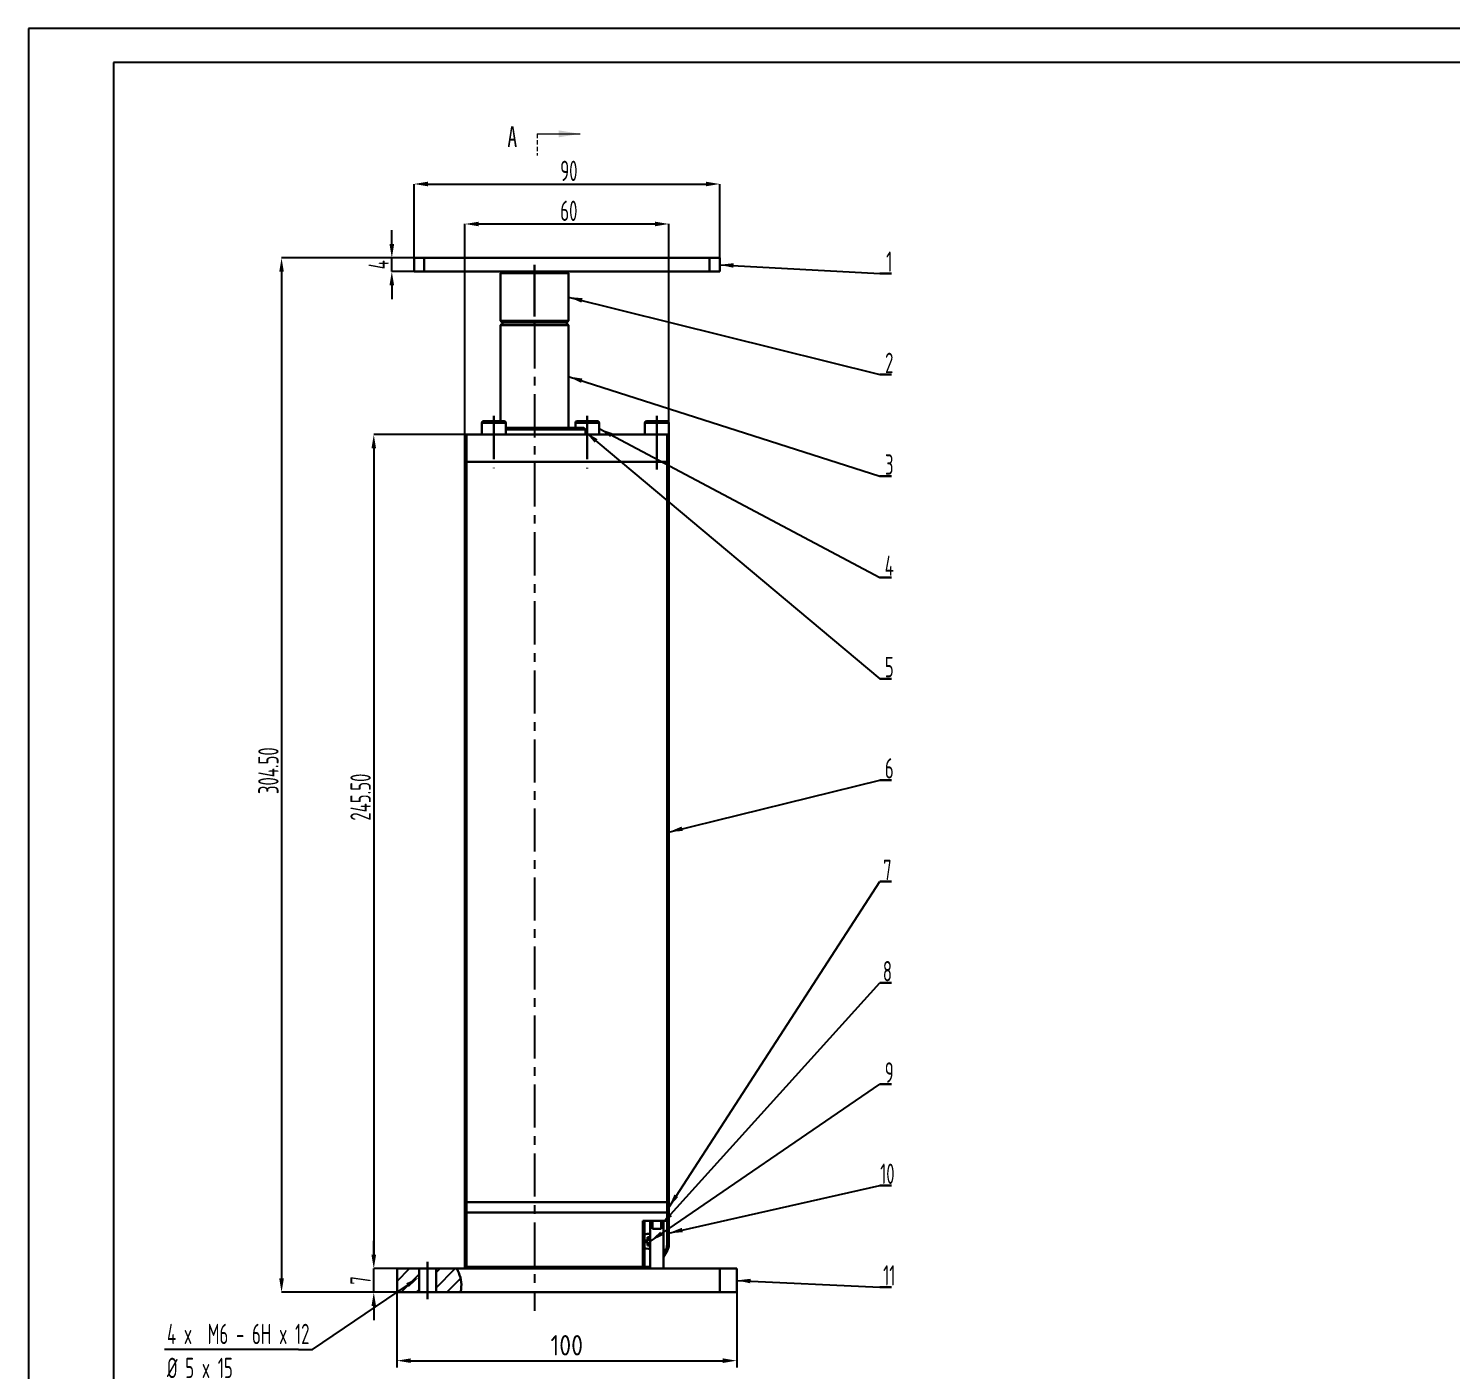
# Model space of a CAD drawing. Header units: millimetres. Extents: x 0 to 2406, y -938 to 757.
# Drawn here: x 0 to 419, y 198.9 to 594 of the extents above; entities that cross this region are included whole.
import ezdxf

# ---------------------------------------------------------------- set-up
doc = ezdxf.new("R2010")
doc.units = ezdxf.units.MM
doc.header["$PDSIZE"] = -1
doc.linetypes.add('CENTERX2', pattern=[20.32, 12.7, -2.54, 2.54, -2.54])
doc.linetypes.add('HIDDEN', pattern=[1.905, 1.27, -0.635])
doc.layers.add('10', color=7, linetype='Continuous')
doc.layers.add('5', color=7, linetype='Continuous')
doc.styles.add('SLDTEXTSTYLE2', font='TXT', dxfattribs={"width": 0.7})
doc.dimstyles.new('ISO-25', dxfattribs={"dimtxt": 2.5, "dimasz": 2.5, "dimexe": 1.25, "dimexo": 0.625, "dimtad": 1, "dimtxsty": 'Standard', "dimcen": 2.5, "dimadec": 0, "dimazin": 0, "dimtfac": 1, "dimtmove": 0, "dimatfit": 3, "dimfxl": 1, "dimarcsym": 0})
doc.dimstyles.new('SLDDIMSTYLE0', dxfattribs={"dimtxt": 3.5, "dimasz": 4.08, "dimexe": 0, "dimexo": 0.0625, "dimgap": 0.875, "dimtad": 2, "dimrnd": 1e-09, "dimzin": 12, "dimdsep": 46, "dimtxsty": 'SLDTEXTSTYLE2', "dimsah": 1, "dimcen": 0.09, "dimadec": 0, "dimazin": 3, "dimtfac": 1, "dimtmove": 0, "dimatfit": 0, "dimfxl": 1, "dimfrac": 2, "dimtolj": 1, "dimtzin": 12, "dimarcsym": 0})
doc.dimstyles.new('SLDDIMSTYLE1', dxfattribs={"dimtxt": 3.5, "dimasz": 4.08, "dimexe": 0, "dimexo": 0.0625, "dimgap": 0.875, "dimtad": 2, "dimrnd": 1e-09, "dimzin": 4, "dimdsep": 46, "dimtxsty": 'SLDTEXTSTYLE2', "dimsah": 1, "dimcen": 0.09, "dimadec": 0, "dimazin": 1, "dimtfac": 1, "dimtofl": 0, "dimtmove": 0, "dimatfit": 3, "dimfxl": 1, "dimfrac": 2, "dimtolj": 1, "dimtzin": 12, "dimarcsym": 0})
doc.dimstyles.new('SLDDIMSTYLE2', dxfattribs={"dimtxt": 3.5, "dimasz": 4.08, "dimexe": 0, "dimexo": 0.0625, "dimgap": 0.875, "dimtad": 2, "dimrnd": 1e-09, "dimzin": 12, "dimdsep": 46, "dimtxsty": 'SLDTEXTSTYLE2', "dimsah": 1, "dimcen": 0.09, "dimadec": 0, "dimazin": 3, "dimtfac": 1, "dimtofl": 0, "dimtmove": 0, "dimatfit": 3, "dimfxl": 1, "dimfrac": 2, "dimtolj": 1, "dimtzin": 12, "dimarcsym": 0})
doc.dimstyles.new('SLDDIMSTYLE3', dxfattribs={"dimtxt": 3.5, "dimasz": 4.08, "dimexe": 0, "dimexo": 0.0625, "dimgap": 0.875, "dimtad": 0, "dimtih": 1, "dimtoh": 1, "dimdec": 6, "dimrnd": 1e-09, "dimzin": 12, "dimdsep": 46, "dimtxsty": 'SLDTEXTSTYLE2', "dimblk1": 'NONE', "dimsah": 1, "dimcen": 0, "dimadec": 0, "dimazin": 3, "dimtfac": 1, "dimtmove": 0, "dimatfit": 3, "dimldrblk": 'NONE', "dimfxl": 1, "dimfrac": 2, "dimtolj": 1, "dimtzin": 12, "dimarcsym": 0})
doc.dimstyles.new('SLDDIMSTYLE4', dxfattribs={"dimtxt": 0.18, "dimasz": 4.08, "dimexe": 0, "dimexo": 0.0625, "dimgap": 0, "dimtad": 0, "dimtih": 1, "dimtoh": 1, "dimdec": 0, "dimrnd": 1e-09, "dimzin": 0, "dimdsep": 46, "dimtxsty": 'Standard', "dimsah": 1, "dimcen": 0.09, "dimadec": 0, "dimazin": 0, "dimtfac": 4.08, "dimtdec": 0, "dimtofl": 0, "dimtmove": 0, "dimatfit": 3, "dimfxl": 1, "dimfrac": 2, "dimtolj": 1, "dimtzin": 0, "dimarcsym": 0})

# ---------------------------------------------------------------- blocks, each defined once
blk = doc.blocks.new('_D')
at = {"layer": '10', "color": 0, "lineweight": -2, "transparency": 16777216}
for p, q in [((106.98, 530.52), (106.98, 534.6)), ((113.46, 526.44), (106.98, 526.44)), ((106.98, 522.44), (106.98, 526.44)), ((113.46, 522.44), (106.98, 522.44)), ((106.98, 518.36), (106.98, 514.28))]:
    blk.add_line(p, q, dxfattribs=at)
at = {"layer": '10', "color": 0, "transparency": 16777216}
for points in [[(106.3, 530.52), (107.66, 530.52), (106.98, 526.44)], [(106.3, 518.36), (107.66, 518.36), (106.98, 522.44)]]:
    blk.add_solid(points, dxfattribs=at)
at = {"layer": 'Defpoints', "color": 0, "transparency": 16777216}
for p in [(106.98, 526.44), (113.52, 526.44), (113.52, 522.44)]:
    blk.add_point(p, dxfattribs=at)
at = {"layer": '10', "color": 0, "transparency": 16777216, "insert": (100.11, 524.44), "char_height": 3.5, "width": 1.0208, "attachment_point": 2, "rotation": 90, "style": 'SLDTEXTSTYLE2'}
blk.add_mtext('\\A1;{\\Fgbenor|c134;\\H1.71429x;4}', dxfattribs=at)
blk = doc.blocks.new('_D_1')
at = {"layer": '10', "color": 0, "lineweight": -2, "transparency": 16777216}
for p, q in [((101.67, 233.02), (101.67, 237.1)), ((108.46, 228.94), (101.67, 228.94)), ((101.67, 221.94), (101.67, 228.94)), ((108.46, 221.94), (101.67, 221.94)), ((101.67, 217.86), (101.67, 213.78))]:
    blk.add_line(p, q, dxfattribs=at)
at = {"layer": '10', "color": 0, "transparency": 16777216}
for points in [[(100.99, 233.02), (102.35, 233.02), (101.67, 228.94)], [(100.99, 217.86), (102.35, 217.86), (101.67, 221.94)]]:
    blk.add_solid(points, dxfattribs=at)
at = {"layer": 'Defpoints', "color": 0, "transparency": 16777216}
for p in [(101.67, 228.94), (108.52, 228.94), (108.52, 221.94)]:
    blk.add_point(p, dxfattribs=at)
at = {"layer": '10', "color": 0, "transparency": 16777216, "insert": (94.79, 225.44), "char_height": 3.5, "attachment_point": 2, "rotation": 90, "style": 'SLDTEXTSTYLE2'}
blk.add_mtext('\\A1;{\\Fgbenor|c134;\\H1.71429x;7}', dxfattribs=at)
blk = doc.blocks.new('_D_2')
at = {"layer": '10', "color": 0, "lineweight": -2, "transparency": 16777216}
for p, q in [((116.46, 526.44), (74.52, 526.44)), ((74.52, 522.36), (74.52, 226.02)), ((113.46, 221.94), (74.52, 221.94))]:
    blk.add_line(p, q, dxfattribs=at)
at = {"layer": '10', "color": 0, "transparency": 16777216}
for points in [[(73.84, 522.36), (75.2, 522.36), (74.52, 526.44)], [(73.84, 226.02), (75.2, 226.02), (74.52, 221.94)]]:
    blk.add_solid(points, dxfattribs=at)
at = {"layer": 'Defpoints', "color": 0, "transparency": 16777216}
for p in [(116.52, 526.44), (74.52, 221.94), (113.52, 221.94)]:
    blk.add_point(p, dxfattribs=at)
at = {"layer": '10', "color": 0, "transparency": 16777216, "insert": (67.64, 375.49), "char_height": 3.5, "attachment_point": 2, "rotation": 90, "style": 'SLDTEXTSTYLE2'}
blk.add_mtext('\\A1;{\\Fgbenor|c134;\\H1.71429x;304.50}', dxfattribs=at)
blk = doc.blocks.new('_D_4')
at = {"layer": '10', "color": 0, "lineweight": -2, "transparency": 16777216}
for p, q in [((113.52, 526.5), (113.52, 548.21)), ((117.6, 548.21), (199.44, 548.21)), ((203.52, 526.5), (203.52, 548.21))]:
    blk.add_line(p, q, dxfattribs=at)
at = {"layer": '10', "color": 0, "transparency": 16777216}
for points in [[(117.6, 548.89), (117.6, 547.53), (113.52, 548.21)], [(199.44, 548.89), (199.44, 547.53), (203.52, 548.21)]]:
    blk.add_solid(points, dxfattribs=at)
at = {"layer": 'Defpoints', "color": 0, "transparency": 16777216}
for p in [(203.52, 548.21), (113.52, 526.44), (203.52, 526.44)]:
    blk.add_point(p, dxfattribs=at)
at = {"layer": '10', "color": 0, "transparency": 16777216, "insert": (159.11, 555.08), "char_height": 3.5, "attachment_point": 2, "style": 'SLDTEXTSTYLE2'}
blk.add_mtext('\\A1;{\\Fgbenor|c134;\\H1.71429x;90}', dxfattribs=at)
blk = doc.blocks.new('_D_5')
at = {"layer": '10', "color": 0, "lineweight": -2, "transparency": 16777216}
for p, q in [((128.96, 474.44), (101.67, 474.44)), ((101.67, 470.36), (101.67, 233.02)), ((108.46, 228.94), (101.67, 228.94))]:
    blk.add_line(p, q, dxfattribs=at)
at = {"layer": '10', "color": 0, "transparency": 16777216}
for points in [[(100.99, 470.36), (102.35, 470.36), (101.67, 474.44)], [(100.99, 233.02), (102.35, 233.02), (101.67, 228.94)]]:
    blk.add_solid(points, dxfattribs=at)
at = {"layer": 'Defpoints', "color": 0, "transparency": 16777216}
for p in [(129.02, 474.44), (101.67, 228.94), (108.52, 228.94)]:
    blk.add_point(p, dxfattribs=at)
at = {"layer": '10', "color": 0, "transparency": 16777216, "insert": (94.79, 367.71), "char_height": 3.5, "width": 11.8767, "attachment_point": 2, "rotation": 90, "style": 'SLDTEXTSTYLE2'}
blk.add_mtext('\\A1;{\\Fgbenor|c134;\\H1.71429x;245.50}', dxfattribs=at)
blk = doc.blocks.new('_D_6')
at = {"layer": '10', "color": 0, "lineweight": -2, "transparency": 16777216}
for p, q in [((128.52, 474.5), (128.52, 536.44)), ((132.6, 536.44), (184.44, 536.44)), ((188.52, 474.5), (188.52, 536.44))]:
    blk.add_line(p, q, dxfattribs=at)
at = {"layer": '10', "color": 0, "transparency": 16777216}
for points in [[(132.6, 537.12), (132.6, 535.76), (128.52, 536.44)], [(184.44, 537.12), (184.44, 535.76), (188.52, 536.44)]]:
    blk.add_solid(points, dxfattribs=at)
at = {"layer": 'Defpoints', "color": 0, "transparency": 16777216}
for p in [(188.52, 536.44), (128.52, 474.44), (188.52, 474.44)]:
    blk.add_point(p, dxfattribs=at)
at = {"layer": '10', "color": 0, "transparency": 16777216, "insert": (159.11, 543.31), "char_height": 3.5, "width": 2.3696, "attachment_point": 2, "style": 'SLDTEXTSTYLE2'}
blk.add_mtext('\\A1;{\\Fgbenor|c134;\\H1.71429x;60}', dxfattribs=at)
blk = doc.blocks.new('_D_7')
at = {"layer": '10', "color": 0, "lineweight": -2, "transparency": 16777216}
for p, q in [((115.05, 226.38), (114.98, 226.34)), ((83.58, 205.09), (111.6, 224.05)), ((79.5, 205.09), (83.58, 205.09))]:
    blk.add_line(p, q, dxfattribs=at)
at = {"layer": '10', "color": 0, "transparency": 16777216}
blk.add_solid([(111.22, 224.61), (111.98, 223.49), (114.98, 226.34)], dxfattribs=at)
at = {"layer": 'Defpoints', "color": 0, "transparency": 16777216}
for p in [(114.98, 226.34), (115.05, 226.38)]:
    blk.add_point(p, dxfattribs=at)
at = {"layer": '10', "color": 0, "transparency": 16777216, "insert": (40.79, 212.67), "char_height": 3.5, "attachment_point": 1, "style": 'SLDTEXTSTYLE2'}
blk.add_mtext('\\A1;{\\Fgbenor|c0;\\H1.71429x;4 x  M6 - 6H x 12\\P%%C 5 x 15}', dxfattribs=at)
blk = doc.blocks.new('_None')
blk = doc.blocks.new('SW_NOTE_0_1')
at = {"layer": '10', "color": 0}
for p, q in [((0, 0), (3.46, 0)), ((3.46, 0), (0, 0)), ((0, 0), (3.46, 0)), ((3.46, 0), (0, 0)), ((0, 0), (3.46, 0)), ((3.46, 0), (0, 0))]:
    blk.add_line(p, q, dxfattribs=at)
at = {"layer": '10', "color": 0, "insert": (2.82, 6.45), "char_height": 6, "attachment_point": 2, "style": 'SLDTEXTSTYLE2'}
blk.add_mtext('{\\Fgbenor|c134;2}', dxfattribs=at)
blk = doc.blocks.new('SW_NOTE_0_2')
at = {"layer": '10', "color": 0}
for p, q in [((0, 0), (3.46, 0)), ((3.46, 0), (0, 0)), ((0, 0), (3.46, 0)), ((3.46, 0), (0, 0)), ((0, 0), (3.46, 0)), ((3.46, 0), (0, 0))]:
    blk.add_line(p, q, dxfattribs=at)
at = {"layer": '10', "color": 0, "insert": (2.82, 6.45), "char_height": 6, "attachment_point": 2, "style": 'SLDTEXTSTYLE2'}
blk.add_mtext('{\\Fgbenor|c134;1}', dxfattribs=at)
blk = doc.blocks.new('SW_NOTE_0_3')
at = {"layer": '10', "color": 0}
for p, q in [((0, 0), (3.46, 0)), ((3.46, 0), (0, 0)), ((0, 0), (3.46, 0)), ((3.46, 0), (0, 0)), ((0, 0), (3.46, 0)), ((3.46, 0), (0, 0))]:
    blk.add_line(p, q, dxfattribs=at)
at = {"layer": '10', "color": 0, "insert": (2.82, 6.45), "char_height": 6, "attachment_point": 2, "style": 'SLDTEXTSTYLE2'}
blk.add_mtext('{\\Fgbenor|c134;3}', dxfattribs=at)
blk = doc.blocks.new('SW_NOTE_0_4')
at = {"layer": '10', "color": 0}
for p, q in [((0, 0), (3.46, 0)), ((3.46, 0), (0, 0)), ((0, 0), (3.46, 0)), ((3.46, 0), (0, 0)), ((0, 0), (3.46, 0)), ((3.46, 0), (0, 0))]:
    blk.add_line(p, q, dxfattribs=at)
at = {"layer": '10', "color": 0, "insert": (2.82, 6.45), "char_height": 6, "attachment_point": 2, "style": 'SLDTEXTSTYLE2'}
blk.add_mtext('{\\Fgbenor|c134;4}', dxfattribs=at)
blk = doc.blocks.new('SW_NOTE_0_5')
at = {"layer": '10', "color": 0}
for p, q in [((0, 0), (3.46, 0)), ((3.46, 0), (0, 0)), ((0, 0), (3.46, 0)), ((3.46, 0), (0, 0)), ((0, 0), (3.46, 0)), ((3.46, 0), (0, 0))]:
    blk.add_line(p, q, dxfattribs=at)
at = {"layer": '10', "color": 0, "insert": (2.82, 6.45), "char_height": 6, "attachment_point": 2, "style": 'SLDTEXTSTYLE2'}
blk.add_mtext('{\\Fgbenor|c134;5}', dxfattribs=at)
blk = doc.blocks.new('SW_NOTE_0_6')
at = {"layer": '10', "color": 0}
for p, q in [((0, 0), (3.46, 0)), ((3.46, 0), (0, 0)), ((0, 0), (3.46, 0)), ((3.46, 0), (0, 0)), ((0, 0), (3.46, 0)), ((3.46, 0), (0, 0))]:
    blk.add_line(p, q, dxfattribs=at)
at = {"layer": '10', "color": 0, "insert": (2.82, 6.45), "char_height": 6, "attachment_point": 2, "style": 'SLDTEXTSTYLE2'}
blk.add_mtext('{\\Fgbenor|c134;6}', dxfattribs=at)
blk = doc.blocks.new('SW_NOTE_0_7')
at = {"layer": '10', "color": 0}
for p, q in [((0, 0), (3.46, 0)), ((3.46, 0), (0, 0)), ((0, 0), (3.46, 0)), ((3.46, 0), (0, 0)), ((0, 0), (3.46, 0)), ((3.46, 0), (0, 0))]:
    blk.add_line(p, q, dxfattribs=at)
at = {"layer": '10', "color": 0, "insert": (2.82, 6.45), "char_height": 6, "attachment_point": 2, "style": 'SLDTEXTSTYLE2'}
blk.add_mtext('{\\Fgbenor|c134;9}', dxfattribs=at)
blk = doc.blocks.new('SW_NOTE_0_8')
at = {"layer": '10', "color": 0}
for p, q in [((0, 0), (3.46, 0)), ((3.46, 0), (0, 0)), ((0, 0), (3.46, 0)), ((3.46, 0), (0, 0)), ((0, 0), (3.46, 0)), ((3.46, 0), (0, 0))]:
    blk.add_line(p, q, dxfattribs=at)
at = {"layer": '10', "color": 0, "insert": (2.28, 6.45), "char_height": 6, "attachment_point": 2, "style": 'SLDTEXTSTYLE2'}
blk.add_mtext('{\\Fgbenor|c134;8}', dxfattribs=at)
blk = doc.blocks.new('SW_NOTE_0_9')
at = {"layer": '10', "color": 0}
for p, q in [((0, 0), (3.46, 0)), ((3.46, 0), (0, 0)), ((0, 0), (3.46, 0)), ((3.46, 0), (0, 0)), ((0, 0), (3.46, 0)), ((3.46, 0), (0, 0))]:
    blk.add_line(p, q, dxfattribs=at)
at = {"layer": '10', "color": 0, "insert": (2.28, 6.45), "char_height": 6, "attachment_point": 2, "style": 'SLDTEXTSTYLE2'}
blk.add_mtext('{\\Fgbenor|c134;7}', dxfattribs=at)
blk = doc.blocks.new('SW_NOTE_0_10')
at = {"layer": '10', "color": 0}
for p, q in [((0, 0), (3.46, 0)), ((3.46, 0), (0, 0)), ((0, 0), (3.46, 0)), ((3.46, 0), (0, 0)), ((0, 0), (3.46, 0)), ((3.46, 0), (0, 0))]:
    blk.add_line(p, q, dxfattribs=at)
at = {"layer": '10', "color": 0, "insert": (2.27, 6.45), "char_height": 6, "width": 0.7, "attachment_point": 2, "style": 'SLDTEXTSTYLE2'}
blk.add_mtext('{\\Fgbenor|c134;10}', dxfattribs=at)
blk = doc.blocks.new('SW_NOTE_0_11')
at = {"layer": '10', "color": 0}
for p, q in [((0, 0), (3.46, 0)), ((3.46, 0), (0, 0)), ((0, 0), (3.46, 0)), ((3.46, 0), (0, 0)), ((0, 0), (3.46, 0)), ((3.46, 0), (0, 0))]:
    blk.add_line(p, q, dxfattribs=at)
at = {"layer": '10', "color": 0, "insert": (2.82, 6.45), "char_height": 6, "attachment_point": 2, "style": 'SLDTEXTSTYLE2'}
blk.add_mtext('{\\Fgbenor|c134;11}', dxfattribs=at)
blk = doc.blocks.new('*D60')
at = {"color": 0, "lineweight": -2, "transparency": 16777216}
for p, q in [((108.48, 221.94), (108.48, 199.81)), ((208.52, 221.94), (208.52, 199.81)), ((112.56, 201.81), (204.44, 201.81))]:
    blk.add_line(p, q, dxfattribs=at)
at = {"color": 0, "transparency": 16777216}
for points in [[(112.56, 202.49), (112.56, 201.13), (108.48, 201.81)], [(204.44, 202.49), (204.44, 201.13), (208.52, 201.81)]]:
    blk.add_solid(points, dxfattribs=at)
at = {"layer": 'Defpoints', "color": 0, "transparency": 16777216}
for p in [(108.48, 221.94), (208.52, 221.94), (208.52, 201.81)]:
    blk.add_point(p, dxfattribs=at)
at = {"color": 0, "transparency": 16777216, "insert": (158.5, 206.34), "char_height": 3.5, "attachment_point": 5}
blk.add_mtext('{\\Fgbenor|c134;\\H1.71429x;100}', dxfattribs=at)

msp = doc.modelspace()

# ---------------------------------------------------------------- hatches: boundary and pattern name
at = {"layer": '10', "linetype": 'Continuous', "lineweight": 25}
h = msp.add_hatch(dxfattribs=at)
h.set_pattern_fill('ANSI31', color=256, style=0)
h.paths.add_polyline_path([(108.5181497, 221.938367), (115.0181497, 221.938367), (115.0181497, 228.938367), (108.5181497, 228.938367)], flags=0)
h = msp.add_hatch(dxfattribs=at)
h.set_pattern_fill('ANSI31', color=256, style=0)
edge = h.paths.add_edge_path(flags=0)
edge.add_line((120.0181497, 221.938367), (127.2578531, 221.938367))
edge.add_spline(control_points=[(127.2578531, 221.938367), (127.4414599, 222.9031011), (127.5745322, 225.3359429), (126.8424328, 227.6700267), (126.1549566, 228.938367)], knot_values=[0.6027160603, 0.6027160603, 0.6027160603, 0.6027160603, 0.6425472912, 0.7014129567, 0.7014129567, 0.7014129567, 0.7014129567], weights=[1, 1, 1, 1, 1], degree=3, periodic=0)
edge.add_line((126.1549566, 228.938367), (120.0181497, 228.938367))
edge.add_line((120.0181497, 228.938367), (120.0181497, 221.938367))

# ---------------------------------------------------------------- linework, layer by layer
at = {"color": 7, "linetype": 'HIDDEN', "lineweight": 18}
msp.add_line((149.7773328, 562.978367), (149.7773328, 556.628367), dxfattribs=at)
at = {"color": 7, "linetype": 'Continuous', "lineweight": 18}
msp.add_line((149.7773328, 562.978367), (162.4773328, 562.978367), dxfattribs=at)
at = {"color": 7, "linetype": 'Continuous', "lineweight": 30}
for p, q in [((113.5181497, 522.438367), (113.5181497, 526.438367)), ((113.5181497, 526.438367), (116.5181497, 526.438367)), ((116.5181497, 526.438367), (116.5181497, 522.438367)), ((116.5181497, 526.438367), (200.5181497, 526.438367)), ((200.5181497, 522.438367), (200.5181497, 526.438367)), ((200.5181497, 526.438367), (203.5181497, 526.438367)), ((203.5181497, 526.438367), (203.5181497, 522.438367)), ((116.5181497, 522.438367), (113.5181497, 522.438367)), ((200.5181497, 522.438367), (116.5181497, 522.438367)), ((139.5181497, 522.438367), (139.0181497, 521.938367)), ((139.0181497, 521.938367), (139.0181497, 507.938367)), ((159.0181497, 521.938367), (139.0181497, 521.938367)), ((159.0181497, 521.938367), (158.5181497, 522.438367)), ((159.0181497, 507.938367), (159.0181497, 521.938367)), ((203.5181497, 522.438367), (200.5181497, 522.438367)), ((139.0181497, 507.938367), (139.5181497, 507.438367)), ((139.0181497, 507.938367), (159.0181497, 507.938367)), ((139.8181497, 507.438367), (139.0181497, 506.638367)), ((158.5181497, 507.438367), (139.5181497, 507.438367)), ((159.0181497, 506.638367), (158.2181497, 507.438367)), ((158.5181497, 507.438367), (159.0181497, 507.938367)), ((139.0181497, 506.638367), (139.0181497, 478.438367)), ((156.0892176, 506.638367), (139.0181497, 506.638367)), ((159.0181497, 506.638367), (156.0892176, 506.638367)), ((159.0181497, 476.438367), (159.0181497, 506.638367)), ((133.5181497, 477.938367), (133.5181497, 474.438367)), ((140.5181497, 477.938367), (133.5181497, 477.938367)), ((134.0181497, 478.438367), (140.0181497, 478.438367)), ((140.5181497, 474.438367), (140.5181497, 477.938367)), ((161.0181497, 477.938367), (161.0181497, 476.438367)), ((168.0181497, 477.938367), (161.0181497, 477.938367)), ((161.5181497, 478.438367), (167.5181497, 478.438367)), ((168.0181497, 474.438367), (168.0181497, 477.938367)), ((181.5181497, 477.938367), (181.5181497, 474.438367)), ((188.5181497, 477.938367), (181.5181497, 477.938367)), ((182.0181497, 478.438367), (188.0181497, 478.438367)), ((188.5181497, 474.438367), (188.5181497, 477.938367)), ((128.5181497, 466.438367), (128.5181497, 474.438367)), ((128.5181497, 474.438367), (129.0181497, 474.438367)), ((129.0181497, 474.438367), (129.0181497, 466.438367)), ((129.0181497, 474.438367), (188.0181497, 474.438367)), ((140.5181497, 476.438367), (149.0181497, 476.438367)), ((149.0181497, 475.938367), (140.5181497, 475.938367)), ((149.0181497, 476.438367), (163.5181497, 476.438367)), ((164.0181497, 475.938367), (149.0181497, 475.938367)), ((164.0181497, 475.938367), (163.5181497, 476.438367)), ((164.0181497, 474.438367), (164.0181497, 475.938367)), ((188.0181497, 466.438367), (188.0181497, 474.438367)), ((188.0181497, 474.438367), (188.5181497, 474.438367)), ((188.5181497, 474.438367), (188.5181497, 466.438367)), ((129.0181497, 466.438367), (128.5181497, 466.438367)), ((128.5181497, 248.438367), (128.5181497, 466.438367)), ((129.0181497, 466.438367), (128.5181497, 466.438367)), ((129.0181497, 466.438367), (188.0181497, 466.438367)), ((129.0181497, 466.438367), (129.0181497, 248.438367)), ((129.0181497, 466.438367), (188.0181497, 466.438367)), ((188.5181497, 466.438367), (188.0181497, 466.438367)), ((188.0181497, 248.438367), (188.0181497, 466.438367)), ((188.5181497, 466.438367), (188.0181497, 466.438367)), ((188.5181497, 466.438367), (188.5181497, 248.438367)), ((129.0181497, 248.438367), (128.5181497, 248.438367)), ((128.5181497, 245.438367), (128.5181497, 248.438367)), ((128.5181497, 248.438367), (129.0181497, 248.438367)), ((129.0181497, 248.438367), (188.0181497, 248.438367)), ((129.0181497, 248.438367), (129.0181497, 245.438367)), ((129.0181497, 248.438367), (188.0181497, 248.438367)), ((188.5181497, 248.438367), (188.0181497, 248.438367)), ((188.0181497, 245.438367), (188.0181497, 248.438367)), ((188.0181497, 248.438367), (188.5181497, 248.438367)), ((188.5181497, 248.438367), (188.5181497, 245.438367)), ((129.0181497, 245.438367), (128.5181497, 245.438367)), ((128.5181497, 229.438367), (128.5181497, 245.438367)), ((128.5181497, 245.438367), (129.0181497, 245.438367)), ((129.0181497, 245.438367), (188.0181497, 245.438367)), ((129.0181497, 245.438367), (129.0181497, 229.438367)), ((129.0181497, 245.438367), (188.0181497, 245.438367)), ((188.5181497, 245.438367), (188.0181497, 245.438367)), ((188.0181497, 242.938367), (188.0181497, 245.438367)), ((188.0181497, 245.438367), (188.5181497, 245.438367)), ((188.5181497, 245.438367), (188.5181497, 242.938367)), ((180.9181497, 229.438367), (180.9181497, 242.938367)), ((188.0181497, 242.938367), (180.9181497, 242.938367)), ((181.4181497, 242.938367), (181.4181497, 229.438367)), ((183.0181497, 242.938367), (183.0181497, 228.938367)), ((183.7681497, 242.938367), (183.7681497, 240.638367)), ((186.2681497, 240.638367), (183.7681497, 240.638367)), ((186.2681497, 240.638367), (186.2681497, 242.938367)), ((187.0181497, 228.938367), (187.0181497, 242.938367)), ((188.5181497, 242.938367), (188.0181497, 242.938367)), ((188.0181497, 235.8043924), (188.0181497, 242.938367)), ((188.5181497, 242.938367), (188.5181497, 235.8043924)), ((181.4181497, 237.198367), (181.9581497, 237.198367)), ((181.9581497, 236.678367), (181.4181497, 236.678367)), ((182.0379871, 236.6675486), (182.0379871, 237.2091854)), ((182.2473313, 237.4185296), (182.7889682, 237.4185296)), ((182.7889682, 236.4582044), (182.2473313, 236.4582044)), ((182.2581497, 237.498367), (182.2581497, 238.1622145)), ((182.2581497, 235.7145195), (182.2581497, 236.378367)), ((183.0181497, 234.7446259), (182.5181497, 234.688367)), ((182.7781497, 238.1622145), (182.7781497, 237.498367)), ((182.7781497, 236.378367), (182.7781497, 235.7145195)), ((182.9983124, 237.2091854), (182.9983124, 236.6675486)), ((188.5181497, 235.8043924), (188.0181497, 235.8043924)), ((187.0181497, 233.4024686), (187.6832133, 234.5543924)), ((188.116226, 234.3043924), (187.0181497, 232.4024686)), ((188.116226, 234.3043924), (187.6832133, 234.5543924)), ((108.5181497, 221.938367), (108.5181497, 228.938367)), ((108.5181497, 228.938367), (115.0181497, 228.938367)), ((115.0181497, 221.938367), (115.0181497, 228.938367)), ((120.0181497, 228.938367), (115.0181497, 228.938367)), ((120.0181497, 228.938367), (120.0181497, 221.938367)), ((120.0181497, 228.938367), (126.1549566, 228.938367)), ((126.1549566, 228.938367), (203.5181497, 228.938367)), ((129.0181497, 229.438367), (128.5181497, 229.438367)), ((129.0181497, 229.438367), (180.9181497, 229.438367)), ((129.0181497, 228.938367), (129.0181497, 229.438367)), ((180.9181497, 228.938367), (180.9181497, 229.438367)), ((181.4181497, 229.438367), (180.9181497, 229.438367)), ((181.4181497, 229.438367), (183.0181497, 229.438367)), ((203.5181497, 221.938367), (203.5181497, 228.938367)), ((203.5181497, 228.938367), (208.5181497, 228.938367)), ((208.5181497, 228.938367), (208.5181497, 221.938367)), ((108.5181497, 221.938367), (115.0181497, 221.938367)), ((120.0181497, 221.938367), (115.0181497, 221.938367)), ((120.0181497, 221.938367), (127.2578531, 221.938367)), ((203.5181497, 221.938367), (127.2578531, 221.938367)), ((208.5181497, 221.938367), (203.5181497, 221.938367))]:
    msp.add_line(p, q, dxfattribs=at)
msp.add_line((79.502801, 205.0874016), (40.0377846, 205.0891317))
at = {"color": 7, "linetype": 'Continuous', "lineweight": 30, "flags": 128}
msp.add_lwpolyline([(182.5181497, 234.688367), (181.7486044, 234.8240586), (181.4181497, 234.9755884)], dxfattribs=at)
at = {"color": 7, "linetype": 'Continuous', "lineweight": 30}
for centre, radius, start, end in [((134.0181497, 477.938367), 0.5, 90, 180), ((140.0181497, 477.938367), 0.5, 0, 90), ((161.5181497, 477.938367), 0.5, 90, 180), ((167.5181497, 477.938367), 0.5, 0, 90), ((182.0181497, 477.938367), 0.5, 90, 180), ((188.0181497, 477.938367), 0.5, 0, 90), ((182.5181497, 236.938367), 2.25, 77.160411593, 119.267577598), ((182.5181497, 226.7708116), 11.3943697, 88.692494965, 91.307505035), ((182.5181497, 247.1059224), 11.3943697, 268.692494965, 271.307505035), ((185.5181497, 235.8043924), 2.5, 330, 0), ((185.5181497, 235.8043924), 3, 330, 0), ((129.0181497, 229.438367), 0.5, 180, 270), ((180.9181497, 229.438367), 0.5, 270, 0)]:
    msp.add_arc(centre, radius, start, end, dxfattribs=at)
for points, knots in [([(181.9581497, 237.198367), (181.9916984, 237.2016423), (182.058803, 237.2081935), (182.1485055, 237.2595022), (182.2162367, 237.3349912), (182.2527907, 237.4193622), (182.2565968, 237.4754737), (182.2581497, 237.498367)], [0, 0, 0, 0, 0.2139652385, 0.427976608, 0.6409662116, 0.8535153759, 1, 1, 1, 1]), ([(182.2581497, 236.378367), (182.2548745, 236.4119157), (182.2483233, 236.4790203), (182.1970146, 236.5687228), (182.1215255, 236.6364539), (182.0371546, 236.6730079), (181.9810431, 236.6768141), (181.9581497, 236.678367)], [0, 0, 0, 0, 0.2139652385, 0.427976608, 0.6409662116, 0.8535153759, 1, 1, 1, 1]), ([(182.7781497, 237.498367), (182.7814161, 237.4647739), (182.7879494, 237.3975803), (182.8393919, 237.3085443), (182.9130323, 237.2395515), (182.9749612, 237.2185062), (183.0050363, 237.2082858)], [0, 0, 0, 0, 0.2540966301, 0.5082480437, 0.7611860485, 1, 1, 1, 1]), ([(183.0081441, 236.6665031), (182.9984489, 236.6651907), (182.9555161, 236.6593792), (182.8880881, 236.6161014), (182.8199838, 236.5420467), (182.7835216, 236.4573227), (182.7797064, 236.4012461), (182.7781497, 236.378367)], [0, 0, 0, 0, 0.0735751281, 0.32581009956, 0.57684081196, 0.82735242029, 1, 1, 1, 1]), ([(127.2578531, 221.938367), (127.3356072, 222.4796675), (127.5453209, 223.939631), (127.3059723, 226.3859613), (126.5389295, 228.0868977), (126.1549566, 228.938367)], [0, 0, 0, 0, 0.2273615508, 0.6132260253, 1, 1, 1, 1])]:
    msp.add_open_spline(points, degree=3, knots=knots, dxfattribs=at)
at = {"color": 7, "linetype": 'Continuous', "lineweight": 18}
msp.add_solid([(162.4773328, 562.978367), (156.1273328, 563.994367), (156.1273328, 561.962367)], dxfattribs=at)
at = {"layer": '10', "linetype": 'CENTERX2', "lineweight": 30}
for p, q in [((149.0181497, 521.938367), (149.0181497, 524.438367)), ((149.0181497, 521.938367), (149.0181497, 507.938367)), ((149.0181497, 507.938367), (149.0181497, 507.438367)), ((149.0181497, 506.638367), (149.0181497, 507.438367)), ((137.0181497, 479.938367), (137.0181497, 464.5410121)), ((164.5181497, 479.938367), (164.5181497, 464.4633161)), ((185.0181497, 474.438367), (185.0181497, 479.938367)), ((185.0181497, 464.1525321), (185.0181497, 474.438367)), ((117.5181497, 219.938367), (117.5181497, 230.938367))]:
    msp.add_line(p, q, dxfattribs=at)
at = {"layer": '10', "linetype": 'CENTERX2', "lineweight": 25}
msp.add_line((149.0181497, 506.638367), (149.0181497, 216.4529782), dxfattribs=at)
at = {"layer": '5', "color": 7}
for p, q in [((841, 594), (0, 594)), ((0, 594), (0, 0)), ((831, 584), (25, 584)), ((25, 584), (25, 10))]:
    msp.add_line(p, q, dxfattribs=at)

# ---------------------------------------------------------------- block references
at = {"layer": '10'}
for name, p in [('SW_NOTE_0_2', (250.6177924, 521.9110379)), ('SW_NOTE_0_1', (250.6177924, 492.092257)), ('SW_NOTE_0_3', (250.6177924, 462.1911038)), ('SW_NOTE_0_4', (250.6177924, 432.3723229)), ('SW_NOTE_0_5', (250.6177924, 402.553542)), ('SW_NOTE_0_6', (250.6177924, 372.7347611)), ('SW_NOTE_0_9', (250.6177924, 342.8336079)), ('SW_NOTE_0_8', (250.6177924, 313.014827)), ('SW_NOTE_0_7', (250.6177924, 283.1960461)), ('SW_NOTE_0_10', (250.6177924, 253.3772652)), ('SW_NOTE_0_11', (250.6177924, 223.476112))]:
    msp.add_blockref(name, p, dxfattribs=at)

# ---------------------------------------------------------------- texts
at = {"color": 7, "linetype": 'Continuous', "insert": (141.0185142, 565.1443855), "char_height": 6, "attachment_point": 1, "style": 'SLDTEXTSTYLE2'}
msp.add_mtext('A', dxfattribs=at)

# ---------------------------------------------------------------- dimensions: what is measured, and where the dimension line sits
dim = msp.add_linear_dim(base=(208.5181497, 201.8124912), p1=(108.4845809, 221.938367), p2=(208.5181497, 221.938367), text='{\\Fgbenor|c134;\\H1.71429x;100}', dimstyle='ISO-25', override={"dimtxt": 3.5, "dimasz": 4.08, "dimexe": 2, "dimexo": 0, "dimgap": 1.524, "dimtih": 1, "dimtoh": 1, "dimzin": 0, "dimadec": 2, "dimtzin": 0})
dim.commit()
dim.dimension.update_dxf_attribs({"geometry": '*D60', "text_midpoint": (158.5013653, 206.3364987)})
at = {"layer": '10'}
for base, p1, p2, picture, middle in [((203.5181497, 548.2082638), (113.5181497, 526.438367), (203.5181497, 526.438367), '_D_4', (159.1149748, 548.2082638)), ((188.5181497, 536.438367), (128.5181497, 474.438367), (188.5181497, 474.438367), '_D_6', (159.1149748, 536.438367))]:
    dim = msp.add_linear_dim(base=base, p1=p1, p2=p2, text='{\\Fgbenor|c134;\\H1.71429x;<>}', dimstyle='SLDDIMSTYLE2', dxfattribs=at)
    dim.commit()
    dim.dimension.update_dxf_attribs({"geometry": picture, "text_midpoint": middle, "dimtype": 160})
for base, p1, p2, dimstyle, picture, middle in [((106.9816506, 526.438367), (113.5181497, 522.438367), (113.5181497, 526.438367), 'SLDDIMSTYLE0', '_D', (106.9816506, 524.438367)), ((74.5181497, 221.938367), (116.5181497, 526.438367), (113.5181497, 221.938367), 'SLDDIMSTYLE1', '_D_2', (74.5181497, 375.4917526)), ((101.6664817, 228.938367), (129.0181497, 474.438367), (108.5181497, 228.938367), 'SLDDIMSTYLE1', '_D_5', (101.6664817, 367.7091862)), ((101.6664817, 228.938367), (108.5181497, 221.938367), (108.5181497, 228.938367), 'SLDDIMSTYLE0', '_D_1', (101.6664817, 225.438367))]:
    dim = msp.add_linear_dim(base=base, p1=p1, p2=p2, angle=90, text='{\\Fgbenor|c134;\\H1.71429x;<>}', dimstyle=dimstyle, dxfattribs=at)
    dim.commit()
    dim.dimension.update_dxf_attribs({"geometry": picture, "text_midpoint": middle, "dimtype": 160})
dim = msp.add_diameter_dim_2p(p1=(115.0540639, 226.383918), p2=(114.9822356, 226.335312), text='{\\Fgbenor|c0;\\H1.71429x;4 x  M6 - 6H x 12\\P%%C 5 x 15}', dimstyle='SLDDIMSTYLE3', override={"dimpost": '<>'}, dxfattribs=at)
dim.commit()
dim.dimension.update_dxf_attribs({"geometry": '_D_7', "text_midpoint": (59.7101504, 205.0874016), "dimtype": 163})

# ---------------------------------------------------------------- leaders
for points in [[(203.5181497, 524.438367), (250.6177924, 521.9110379)], [(159.0181497, 514.938367), (250.6177924, 492.092257)], [(159.0181497, 491.538367), (250.6177924, 462.1911038)], [(164.0181497, 475.188367), (250.6177924, 402.553542)], [(168.0181497, 476.188367), (250.6177924, 432.3723229)], [(188.5181497, 357.438367), (250.6177924, 372.7347611)], [(188.5181497, 246.938367), (250.6177924, 342.8336079)], [(186.2681497, 241.788367), (250.6177924, 313.014827)], [(182.9983124, 236.938367), (250.6177924, 283.1960461)], [(188.5181497, 239.3713797), (250.6177924, 253.3772652)], [(208.5181497, 225.438367), (250.6177924, 223.476112)]]:
    msp.add_leader(points, dimstyle='SLDDIMSTYLE4', dxfattribs=at)

doc.saveas('drawing.dxf')
